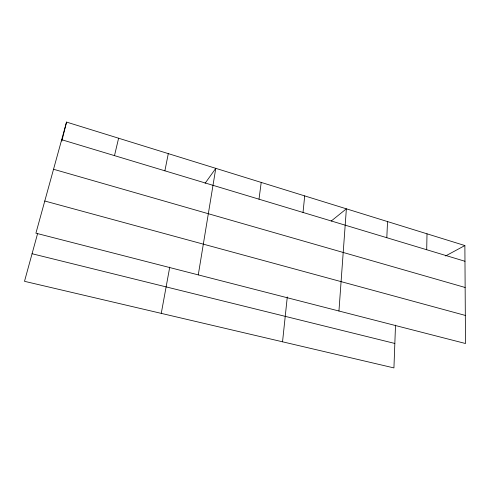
<?xml version="1.0" encoding="UTF-8"?>
<svg xmlns="http://www.w3.org/2000/svg" width="490" height="490" viewBox="0 0 490 490"><rect width="100%" height="100%" fill="white"/><g stroke="black" fill="none" stroke-linecap="round" stroke-linejoin="round"><path stroke-width="0.73" d="M426.71 249.741L427.004 233.81M395.516 325.121L393.929 367.916L24.5 281.315L37.614 233.534M386.812 237.717L387.535 221.578M338.945 311.015L346.375 208.82L331.179 221.076M303.022 212.458L304.7 195.902M282.54 341.8L287.293 296.928M259.002 199.185L261.213 182.427M198.272 274.89L215.79 168.346L205.102 183.291M161.259 313.373L169.748 267.105M164.879 170.82L168.303 153.627M114.495 155.63L118.605 138.223M61.832 141.071L66.542 122.084L464.875 245.551L465.5 343.515L35.911 233.191L66.542 122.084M445.582 255.958L464.875 245.551M32.071 253.74L394.836 343.459M44.78 201.016L465.322 315.425M53.539 169.264L465.145 287.483M61.685 139.711L464.979 261.274"/></g></svg>
